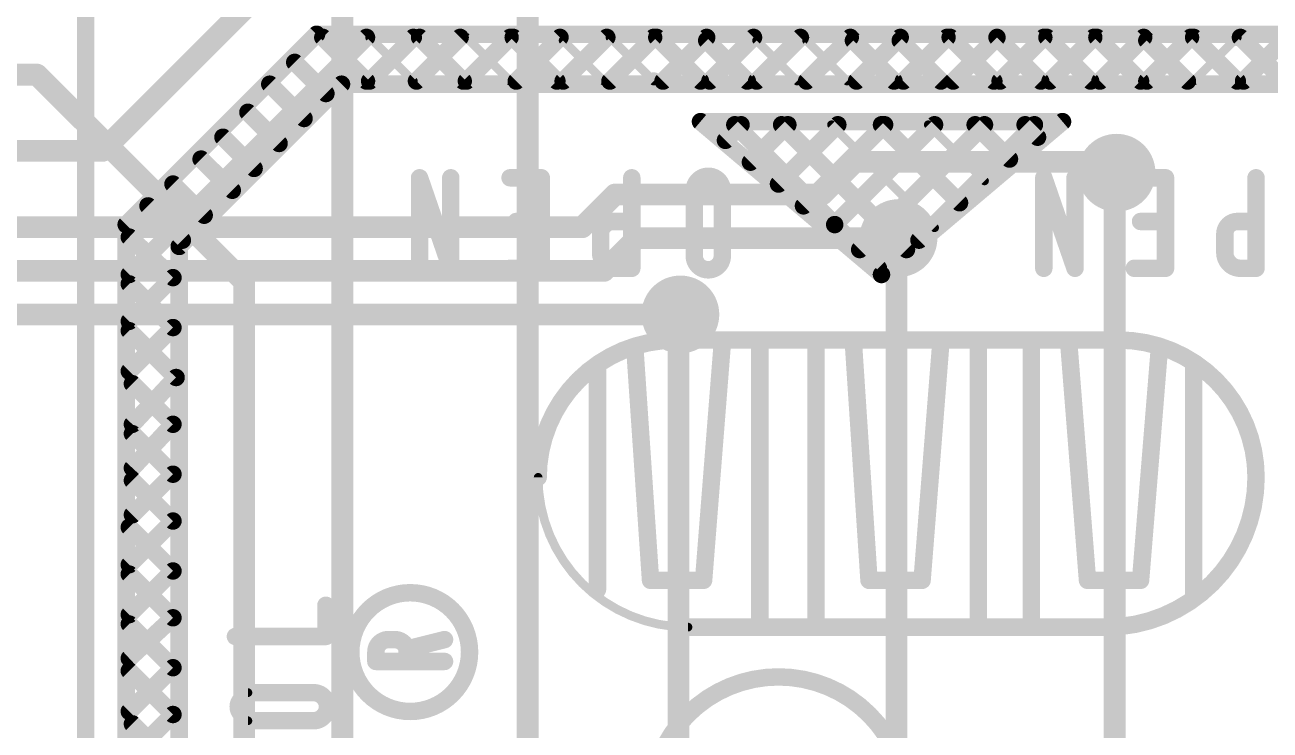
# Model space of a CAD drawing. Extents: x -0.1 to 68.7, y -0.1 to 53.5.
# Drawn here: x 44.44 to 58.94, y 23.61 to 31.82 of the extents above; entities that cross this region are included whole.
import ezdxf

# ---------------------------------------------------------------- set-up
doc = ezdxf.new("R2010")
doc.units = 0
for name, color, linetype in [('1', 12, 'CONTINUOUS'), ('16', 132, 'CONTINUOUS'), ('18', 110, 'CONTINUOUS'), ('21', 40, 'CONTINUOUS')]:
    doc.layers.add(name, color=color, linetype=linetype)

# ---------------------------------------------------------------- blocks, each defined once
blk = doc.blocks.new('ROUNDV')
at = {"const_width": 0.5}
blk.add_lwpolyline([(0, -0.25, 1), (0, 0.25, 1), (0, -0.25)], format="xyb", dxfattribs=at)

msp = doc.modelspace()

# ---------------------------------------------------------------- linework, layer by layer
at = {"layer": '1', "const_width": 0.254}
for points in [[(48.133, 34.417), (48.133, 15.875)], [(50.292, 33.528), (50.292, 17.907)], [(40.513, 31.242), (44.577, 31.242)], [(44.577, 31.242), (46.99, 28.829)], [(57.128, 30.077), (57.15, 30.099)], [(57.128, 9.883), (57.128, 30.077)], [(54.61, 29.21), (54.61, 29.337)], [(54.588, 29.188), (54.61, 29.21)], [(54.588, 9.883), (54.588, 29.188)], [(46.99, 18.034), (46.99, 28.829)], [(52.048, 28.426), (52.07, 28.448)], [(52.048, 9.883), (52.048, 28.426)]]:
    msp.add_lwpolyline(points, dxfattribs=at)
at = {"layer": '1', "const_width": 0.127}
for points in [[(44.6219, 31.2869, 1), (44.5321, 31.1971)], [(44.577, 31.1785, 1), (44.577, 31.3055)], [(57.1915, 30.077, 1), (57.0645, 30.077)], [(57.0831, 30.1219, 1), (57.1729, 30.0321)], [(57.1949, 30.0541, 1), (57.1051, 30.1439)], [(54.6735, 29.337, 1), (54.5465, 29.337)], [(54.6515, 29.188, 1), (54.5245, 29.188)], [(54.5431, 29.2329, 1), (54.6329, 29.1431)], [(54.6549, 29.1651, 1), (54.5651, 29.2549)], [(54.5465, 29.21, 1), (54.6735, 29.21)], [(47.0535, 28.829, 1), (46.9265, 28.829)], [(46.9451, 28.7841, 1), (47.0349, 28.8739)], [(52.1149, 28.4031, 1), (52.0251, 28.4929)], [(52.1115, 28.426, 1), (51.9845, 28.426)], [(52.0031, 28.4709, 1), (52.0929, 28.3811)]]:
    msp.add_lwpolyline(points, format="xyb", dxfattribs=at)
at = {"layer": '16', "const_width": 0.254}
for points in [[(50.546, 35.56), (45.339, 30.353)], [(45.339, 30.353), (41.021, 30.353)], [(54.102, 30.226), (53.721, 29.845)], [(57.023, 30.226), (54.102, 30.226)], [(57.15, 30.099), (57.023, 30.226)], [(51.308, 29.845), (50.927, 29.464)], [(53.721, 29.845), (51.308, 29.845)], [(50.927, 29.464), (32.466, 29.464)], [(51.562, 29.337), (51.181, 28.956)], [(54.61, 29.337), (51.562, 29.337)], [(51.181, 28.956), (31.623, 28.956)], [(52.07, 28.448), (30.742, 28.448)]]:
    msp.add_lwpolyline(points, dxfattribs=at)
at = {"layer": '16', "const_width": 0.127}
for points in [[(45.2941, 30.3979, 1), (45.3839, 30.3081)], [(45.339, 30.2895, 1), (45.339, 30.4165)], [(54.102, 30.2895, 1), (54.102, 30.1625)], [(54.1469, 30.1811, 1), (54.0571, 30.2709)], [(57.0679, 30.2709, 1), (56.9781, 30.1811)], [(57.023, 30.1625, 1), (57.023, 30.2895)], [(57.1051, 30.0541, 1), (57.1949, 30.1439)], [(51.308, 29.9085, 1), (51.308, 29.7815)], [(51.3529, 29.8001, 1), (51.2631, 29.8899)], [(53.6761, 29.8899, 1), (53.7659, 29.8001)], [(53.721, 29.7815, 1), (53.721, 29.9085)], [(50.927, 29.4005, 1), (50.927, 29.5275)], [(50.8821, 29.5089, 1), (50.9719, 29.4191)], [(51.562, 29.4005, 1), (51.562, 29.2735)], [(51.6069, 29.2921, 1), (51.5171, 29.3819)], [(54.61, 29.2735, 1), (54.61, 29.4005)], [(51.1361, 29.0009, 1), (51.2259, 28.9111)], [(51.181, 28.8925, 1), (51.181, 29.0195)], [(52.07, 28.3845, 1), (52.07, 28.5115)]]:
    msp.add_lwpolyline(points, format="xyb", dxfattribs=at)
at = {"layer": '21'}
for points, const_width in [([(45.1426, 31.9303), (45.1426, 17.4255)], 0.2032), ([(45.6152, 29.4946), (47.8328, 31.7122)], 0.2032), ([(45.6516, 28.913), (48.4144, 31.6758)], 0.2032), ([(47.8328, 31.7122), (59.7202, 31.7122)], 0.2032), ([(48.4144, 31.1669), (47.9055, 31.6758)], 0.2032), ([(48.4508, 31.1669), (48.9597, 31.6758)], 0.2032), ([(48.9961, 31.1669), (49.505, 31.6758)], 0.2032), ([(49.5413, 31.1669), (49.0324, 31.6758)], 0.2032), ([(49.5777, 31.1669), (50.0866, 31.6758)], 0.2032), ([(50.123, 31.6758), (50.6319, 31.1669)], 0.2032), ([(50.1593, 31.1669), (50.6682, 31.6758)], 0.2032), ([(50.6682, 31.6758), (50.6683, 31.6758)], 0.2032), ([(50.7046, 31.1669), (51.2135, 31.6758)], 0.2032), ([(51.2135, 31.6758), (51.2136, 31.6758)], 0.2032), ([(51.2499, 31.1669), (51.7588, 31.6758)], 0.2032), ([(51.7588, 31.6758), (51.7589, 31.6758)], 0.2032), ([(51.7952, 31.6758), (52.3041, 31.1669)], 0.2032), ([(51.8679, 31.1669), (52.3768, 31.6758)], 0.2032), ([(52.3768, 31.6758), (52.3769, 31.6758)], 0.2032), ([(52.4132, 31.1669), (52.9221, 31.6758)], 0.2032), ([(52.9221, 31.6758), (52.9222, 31.6758)], 0.2032), ([(52.9585, 31.1669), (53.4674, 31.6758)], 0.2032), ([(53.4674, 31.6758), (53.4675, 31.6758)], 0.2032), ([(53.5402, 31.1669), (54.0491, 31.6758)], 0.2032), ([(54.1218, 31.1669), (54.6307, 31.6758)], 0.2032), ([(54.6307, 31.6758), (54.6308, 31.6758)], 0.2032), ([(54.6671, 31.1669), (55.176, 31.6758)], 0.2032), ([(55.176, 31.6758), (55.1761, 31.6758)], 0.2032), ([(55.2124, 31.6758), (55.7213, 31.1669)], 0.2032), ([(55.2488, 31.1669), (55.7577, 31.6758)], 0.2032), ([(55.7577, 31.6758), (56.2666, 31.1669)], 0.2032), ([(55.7941, 31.1669), (56.303, 31.6758)], 0.2032), ([(56.3394, 31.6758), (56.8483, 31.1669)], 0.2032), ([(56.3757, 31.1669), (56.8846, 31.6758)], 0.2032), ([(56.8846, 31.6758), (56.8847, 31.6758)], 0.2032), ([(56.921, 31.6758), (57.4299, 31.1669)], 0.2032), ([(56.9574, 31.1669), (57.4663, 31.6758)], 0.2032), ([(57.5027, 31.1669), (58.0116, 31.6758)], 0.2032), ([(58.0479, 31.6758), (58.5568, 31.1669)], 0.2032), ([(58.5568, 31.6758), (58.5569, 31.6758)], 0.2032), ([(58.5932, 31.6758), (59.1021, 31.1669)], 0.2032), ([(58.6296, 31.1669), (59.1385, 31.6758)], 0.2032), ([(48.9597, 31.1669), (48.4508, 31.6758)], 0.1016), ([(49.5777, 31.6758), (50.0866, 31.1669)], 0.1016), ([(50.7046, 31.6395), (51.1772, 31.1669)], 0.1016), ([(51.2499, 31.6758), (51.7588, 31.1669)], 0.1016), ([(52.3769, 31.6395), (52.8495, 31.1669)], 0.2032), ([(52.9585, 31.6395), (53.4311, 31.1669)], 0.1016), ([(53.5402, 31.6395), (54.0128, 31.1669)], 0.1016), ([(54.0855, 31.6395), (54.5581, 31.1669)], 0.2032), ([(54.6308, 31.6395), (55.1034, 31.1669)], 0.2032), ([(57.5027, 31.6395), (57.9752, 31.167)], 0.2032), ([(58.0479, 31.1669), (58.5568, 31.6758)], 0.1016), ([(47.9418, 31.0215), (47.5783, 31.385)], 0.2032), ([(48.1235, 31.1305), (46.2332, 29.2402)], 0.2032), ([(47.6873, 30.7307), (47.2875, 31.1305)], 0.2032), ([(55.1034, 31.1305), (48.1235, 31.1305)], 0.2032), ([(51.7588, 31.1669), (51.7589, 31.1669)], 0.2032), ([(52.3041, 31.1669), (52.3042, 31.1669)], 0.2032), ([(55.1034, 31.1669), (55.1034, 31.1305)], 0.2032), ([(59.6839, 31.1305), (55.1034, 31.1305)], 0.2032), ([(55.7213, 31.1669), (55.7214, 31.1669)], 0.2032), ([(56.2666, 31.1669), (56.2667, 31.1669)], 0.2032), ([(57.9752, 31.167), (57.9752, 31.1669)], 0.2032), ([(58.5568, 31.1669), (58.5569, 31.1669)], 0.2032), ([(47.033, 30.8033), (47.033, 30.8034)], 0.2032), ([(47.3965, 30.4398), (47.033, 30.8033)], 0.2032), ([(56.4848, 30.6943), (52.3042, 30.6943)], 0.2032), ([(52.3042, 30.6943), (54.4126, 28.913)], 0.2032), ([(52.7768, 30.658), (52.595, 30.4762)], 0.2032), ([(52.7041, 30.658), (53.8674, 29.4947)], 0.2032), ([(53.3221, 30.658), (52.8858, 30.2217)], 0.2032), ([(53.9037, 30.658), (53.213, 29.9673)], 0.2032), ([(53.2494, 30.658), (54.7035, 29.2039)], 0.2032), ([(54.449, 30.658), (53.5038, 29.7128)], 0.2032), ([(55.0307, 30.658), (53.8674, 29.4947)], 0.2032), ([(55.6123, 30.658), (54.1582, 29.2039)], 0.2032), ([(54.4126, 28.913), (56.5211, 30.6943)], 0.2032), ([(54.4126, 30.658), (55.3215, 29.7491)], 0.2032), ([(56.1939, 30.658), (54.8489, 29.313)], 0.2032), ([(55.5032, 30.658), (55.9031, 30.2581)], 0.2032), ([(56.0849, 30.658), (56.2303, 30.5126)], 0.2032), ([(47.1057, 30.149), (46.7422, 30.5125)], 0.2032), ([(53.831, 30.658), (55.0307, 29.4583)], 0.1016), ([(54.9579, 30.658), (55.6123, 30.0036)], 0.1016), ([(56.2303, 30.5126), (56.2303, 30.5125)], 0.2032), ([(46.4877, 30.258), (46.4877, 30.2581)], 0.2032), ([(46.8512, 29.8945), (46.4877, 30.258)], 0.2032), ([(46.524, 29.6037), (46.1605, 29.9672)], 0.2032), ([(49.3959, 28.9857), (49.0324, 30.04)], 0.2032), ([(49.0324, 30.04), (49.0324, 28.9857)], 0.2032), ([(49.3959, 30.04), (49.3959, 28.9857)], 0.2032), ([(50.4502, 30.04), (50.0866, 30.04)], 0.2032), ([(50.4502, 28.9857), (50.4502, 30.04)], 0.2032), ([(51.5044, 30.04), (51.5044, 28.9857)], 0.2032), ([(53.213, 29.9673), (53.213, 29.9672)], 0.2032), ([(56.6665, 28.9857), (56.303, 30.04)], 0.2032), ([(56.303, 30.04), (56.303, 28.9857)], 0.2032), ([(56.6665, 30.04), (56.6665, 28.9857)], 0.2032), ([(57.7208, 30.04), (57.3572, 30.04)], 0.2032), ([(57.7208, 28.9857), (57.7208, 30.04)], 0.2032), ([(58.775, 30.04), (58.775, 28.9857)], 0.2032), ([(52.2315, 29.8945), (52.2315, 29.1311)], 0.2032), ([(52.5586, 29.1311), (52.5586, 29.8945)], 0.2032), ([(46.2696, 29.3129), (45.8697, 29.7128)], 0.2032), ([(45.6152, 17.0619), (45.6152, 29.4946)], 0.2032), ([(50.1593, 29.531), (50.4138, 29.531)], 0.2032), ([(51.2863, 29.531), (51.4681, 29.531)], 0.2032), ([(53.8674, 29.4947), (54.3763, 28.9858)], 0.2032), ([(57.4299, 29.531), (57.6844, 29.531)], 0.2032), ([(58.5569, 29.531), (58.7387, 29.531)], 0.2032), ([(46.1605, 28.8767), (45.6516, 29.3492)], 0.2032), ([(51.1409, 29.1675), (51.1409, 29.3856)], 0.2032), ([(58.4115, 29.1675), (58.4115, 29.3856)], 0.2032), ([(46.2332, 29.2402), (46.2332, 17.0619)], 0.2032), ([(54.1582, 29.2039), (54.1582, 29.2038)], 0.2032), ([(54.7035, 29.2039), (54.7035, 29.2038)], 0.2032), ([(54.8489, 29.313), (54.8489, 29.3129)], 0.2032), ([(50.0866, 28.9857), (50.4502, 28.9857)], 0.2032), ([(51.5044, 28.9857), (51.3226, 28.9857)], 0.2032), ([(54.3763, 28.9858), (54.3763, 28.9857)], 0.2032), ([(57.3572, 28.9857), (57.7208, 28.9857)], 0.2032), ([(58.775, 28.9857), (58.5932, 28.9857)], 0.2032), ([(45.6516, 28.3677), (46.1605, 28.8767)], 0.2032), ([(46.1605, 28.295), (45.6516, 28.804)], 0.2032), ([(45.6516, 27.7861), (46.1605, 28.295)], 0.2032), ([(46.1969, 27.7134), (45.6516, 28.2587)], 0.2032), ([(51.5408, 28.0405), (51.7225, 25.3504)], 0.2032), ([(52.0133, 28.1496), (57.1755, 28.1496)], 0.2032), ([(52.3405, 25.3504), (52.5586, 28.1132)], 0.2032), ([(52.9949, 24.8415), (52.9949, 28.0769)], 0.2032), ([(53.6492, 24.8415), (53.6492, 28.0769)], 0.2032), ([(54.0855, 28.1132), (54.2672, 25.3504)], 0.2032), ([(54.8852, 25.3504), (55.1034, 28.1132)], 0.2032), ([(55.5396, 24.8415), (55.5396, 28.1132)], 0.2032), ([(56.1576, 24.8415), (56.1576, 28.1132)], 0.2032), ([(56.5938, 28.1132), (56.8119, 25.3504)], 0.2032), ([(57.4299, 25.3504), (57.6481, 28.0405)], 0.2032), ([(51.1045, 25.2414), (51.1045, 27.8224)], 0.2032), ([(58.0479, 25.205), (58.0479, 27.8588)], 0.2032), ([(45.6879, 27.1681), (46.1969, 27.7134)], 0.2032), ([(46.1605, 27.1681), (45.6879, 27.6407)], 0.2032), ([(45.6879, 26.6591), (46.1605, 27.1681)], 0.2032), ([(46.1605, 26.5864), (45.6879, 27.059)], 0.2032), ([(45.6879, 26.1138), (46.1605, 26.5864)], 0.2032), ([(46.1605, 26.0411), (45.6879, 26.5137)], 0.2032), ([(45.6516, 25.5322), (46.1605, 26.0411)], 0.2032), ([(46.1605, 25.4595), (45.6516, 25.9684)], 0.2032), ([(45.6516, 24.9505), (46.1605, 25.4595)], 0.2032), ([(46.1605, 24.9142), (45.6516, 25.4231)], 0.2032), ([(51.7225, 25.3504), (52.3405, 25.3504)], 0.2032), ([(54.2672, 25.3504), (54.8852, 25.3504)], 0.2032), ([(56.8119, 25.3504), (57.4299, 25.3504)], 0.2032), ([(47.9418, 24.6961), (47.9418, 25.0596)], 0.2032), ([(45.6516, 24.4416), (46.1605, 24.9142)], 0.2032), ([(46.1605, 24.3325), (45.6516, 24.8415)], 0.2032), ([(57.03, 24.8051), (52.1588, 24.8051)], 0.2032), ([(46.8876, 24.6961), (47.9418, 24.6961)], 0.2032), ([(48.6689, 24.6597), (48.7416, 24.6597)], 0.2032), ([(49.3232, 24.6597), (48.887, 24.5507)], 0.2032), ([(48.5235, 24.4052), (48.5235, 24.5143)], 0.2032), ([(48.887, 24.5507), (48.887, 24.4416)], 0.2032), ([(45.6516, 23.8236), (46.1605, 24.3325)], 0.2032), ([(46.1605, 23.7872), (45.6516, 24.2962)], 0.2032), ([(49.3232, 24.4052), (48.5235, 24.4052)], 0.2032), ([(47.033, 24.0417), (47.7964, 24.0417)], 0.2032), ([(45.6516, 23.2783), (46.1605, 23.7872)], 0.2032), ([(47.7964, 23.7145), (47.033, 23.7145)], 0.2032), ([(46.1605, 23.2056), (45.6879, 23.6782)], 0.2032)]:
    msp.add_lwpolyline(points, dxfattribs=dict(at, const_width=const_width))
for points, const_width in [([(47.8328, 31.763, 1), (47.8328, 31.6614)], 0.1016), ([(47.8687, 31.6763, 1), (47.7969, 31.7481)], 0.1016), ([(47.9414, 31.7117, 1), (47.8696, 31.6399)], 0.1016), ([(48.4503, 31.6399, 1), (48.3785, 31.7117)], 0.1016), ([(48.9956, 31.6399, 1), (48.9238, 31.7117)], 0.1016), ([(49.0683, 31.7117, 1), (48.9965, 31.6399)], 0.1016), ([(49.5409, 31.6399, 1), (49.4691, 31.7117)], 0.1016), ([(50.1225, 31.6399, 1), (50.0507, 31.7117)], 0.1016), ([(50.1589, 31.7117, 1), (50.0871, 31.6399)], 0.1016), ([(50.6682, 31.7266, 1), (50.6682, 31.625)], 0.1016), ([(50.7041, 31.6399, 1), (50.6323, 31.7117)], 0.1016), ([(50.6683, 31.625, 1), (50.6683, 31.7266)], 0.1016), ([(51.2135, 31.7266, 1), (51.2135, 31.625)], 0.1016), ([(51.2494, 31.6399, 1), (51.1776, 31.7117)], 0.1016), ([(51.2136, 31.625, 1), (51.2136, 31.7266)], 0.1016), ([(51.7588, 31.7266, 1), (51.7588, 31.625)], 0.1016), ([(51.7947, 31.6399, 1), (51.7229, 31.7117)], 0.1016), ([(51.8311, 31.7117, 1), (51.7593, 31.6399)], 0.1016), ([(51.7589, 31.625, 1), (51.7589, 31.7266)], 0.1016), ([(52.3768, 31.7266, 1), (52.3768, 31.625)], 0.1016), ([(52.4127, 31.6399, 1), (52.3409, 31.7117)], 0.1016), ([(52.3769, 31.625, 1), (52.3769, 31.7266)], 0.1016), ([(52.9221, 31.7266, 1), (52.9221, 31.625)], 0.1016), ([(52.958, 31.6399, 1), (52.8862, 31.7117)], 0.1016), ([(52.9222, 31.625, 1), (52.9222, 31.7266)], 0.1016), ([(53.4674, 31.7266, 1), (53.4674, 31.625)], 0.1016), ([(53.5033, 31.6399, 1), (53.4315, 31.7117)], 0.1016), ([(53.4675, 31.625, 1), (53.4675, 31.7266)], 0.1016), ([(54.085, 31.6399, 1), (54.0132, 31.7117)], 0.1016), ([(54.6307, 31.7266, 1), (54.6307, 31.625)], 0.1016), ([(54.6666, 31.6399, 1), (54.5948, 31.7117)], 0.1016), ([(54.6308, 31.625, 1), (54.6308, 31.7266)], 0.1016), ([(55.176, 31.7266, 1), (55.176, 31.625)], 0.1016), ([(55.2119, 31.6399, 1), (55.1401, 31.7117)], 0.1016), ([(55.2483, 31.7117, 1), (55.1765, 31.6399)], 0.1016), ([(55.1761, 31.625, 1), (55.1761, 31.7266)], 0.1016), ([(55.7936, 31.7117, 1), (55.7218, 31.6399)], 0.1016), ([(55.7936, 31.6399, 1), (55.7218, 31.7117)], 0.1016), ([(56.3389, 31.6399, 1), (56.2671, 31.7117)], 0.1016), ([(56.3753, 31.7117, 1), (56.3035, 31.6399)], 0.1016), ([(56.8846, 31.7266, 1), (56.8846, 31.625)], 0.1016), ([(56.9205, 31.6399, 1), (56.8487, 31.7117)], 0.1016), ([(56.9569, 31.7117, 1), (56.8851, 31.6399)], 0.1016), ([(56.8847, 31.625, 1), (56.8847, 31.7266)], 0.1016), ([(57.5022, 31.6399, 1), (57.4304, 31.7117)], 0.1016), ([(58.0475, 31.6399, 1), (57.9757, 31.7117)], 0.1016), ([(58.0838, 31.7117, 1), (58.012, 31.6399)], 0.1016), ([(58.5568, 31.7266, 1), (58.5568, 31.625)], 0.1016), ([(58.6291, 31.7117, 1), (58.5573, 31.6399)], 0.1016), ([(58.5569, 31.625, 1), (58.5569, 31.7266)], 0.1016), ([(48.4688, 31.6938, 1), (48.4328, 31.6578)], 0.0508), ([(49.5957, 31.6938, 1), (49.5597, 31.6578)], 0.0508), ([(50.7226, 31.6575, 1), (50.6866, 31.6215)], 0.0508), ([(51.2679, 31.6938, 1), (51.2319, 31.6578)], 0.0508), ([(52.4128, 31.6754, 1), (52.341, 31.6036)], 0.1016), ([(52.9765, 31.6575, 1), (52.9405, 31.6215)], 0.0508), ([(53.5582, 31.6575, 1), (53.5222, 31.6215)], 0.0508), ([(54.1214, 31.6754, 1), (54.0496, 31.6036)], 0.1016), ([(54.6667, 31.6754, 1), (54.5949, 31.6036)], 0.1016), ([(57.5386, 31.6754, 1), (57.4668, 31.6036)], 0.1016), ([(58.5748, 31.6578, 1), (58.5388, 31.6938)], 0.0508), ([(47.6142, 31.4209, 1), (47.5424, 31.3491)], 0.1016), ([(47.3234, 31.1664, 1), (47.2516, 31.0946)], 0.1016), ([(48.1235, 31.1813, 1), (48.1235, 31.0797)], 0.1016), ([(48.1594, 31.0946, 1), (48.0876, 31.1664)], 0.1016), ([(48.3785, 31.131, 1), (48.4503, 31.2028)], 0.1016), ([(48.4149, 31.2028, 1), (48.4867, 31.131)], 0.1016), ([(48.9602, 31.2028, 1), (49.032, 31.131)], 0.1016), ([(48.9417, 31.1489, 1), (48.9777, 31.1849)], 0.0508), ([(49.5054, 31.131, 1), (49.5772, 31.2028)], 0.1016), ([(49.5418, 31.2028, 1), (49.6136, 31.131)], 0.1016), ([(50.0686, 31.1489, 1), (50.1046, 31.1849)], 0.0508), ([(50.1234, 31.2028, 1), (50.1952, 31.131)], 0.1016), ([(50.596, 31.131, 1), (50.6678, 31.2028)], 0.1016), ([(50.6687, 31.2028, 1), (50.7405, 31.131)], 0.1016), ([(51.1592, 31.1489, 1), (51.1952, 31.1849)], 0.0508), ([(51.214, 31.2028, 1), (51.2858, 31.131)], 0.1016), ([(51.7588, 31.2177, 1), (51.7588, 31.1161)], 0.1016), ([(51.7589, 31.1161, 1), (51.7589, 31.2177)], 0.1016), ([(51.7408, 31.1489, 1), (51.7768, 31.1849)], 0.0508), ([(51.832, 31.2028, 1), (51.9038, 31.131)], 0.1016), ([(52.3041, 31.2177, 1), (52.3041, 31.1161)], 0.1016), ([(52.2682, 31.131, 1), (52.34, 31.2028)], 0.1016), ([(52.3042, 31.1161, 1), (52.3042, 31.2177)], 0.1016), ([(52.3773, 31.2028, 1), (52.4491, 31.131)], 0.1016), ([(52.8136, 31.131, 1), (52.8854, 31.2028)], 0.1016), ([(52.9226, 31.2028, 1), (52.9944, 31.131)], 0.1016), ([(53.4131, 31.1489, 1), (53.4491, 31.1849)], 0.0508), ([(53.5043, 31.2028, 1), (53.5761, 31.131)], 0.1016), ([(53.9948, 31.1489, 1), (54.0308, 31.1849)], 0.0508), ([(54.0859, 31.2028, 1), (54.1577, 31.131)], 0.1016), ([(54.5222, 31.131, 1), (54.594, 31.2028)], 0.1016), ([(54.6312, 31.2028, 1), (54.703, 31.131)], 0.1016), ([(55.1542, 31.1669, 1), (55.0526, 31.1669)], 0.1016), ([(55.1034, 31.1813, 1), (55.1034, 31.0797)], 0.1016), ([(55.0526, 31.1305, 1), (55.1542, 31.1305)], 0.1016), ([(55.0675, 31.131, 1), (55.1393, 31.2028)], 0.1016), ([(55.1034, 31.0797, 1), (55.1034, 31.1813)], 0.1016), ([(55.2129, 31.2028, 1), (55.2847, 31.131)], 0.1016), ([(55.7213, 31.2177, 1), (55.7213, 31.1161)], 0.1016), ([(55.6854, 31.131, 1), (55.7572, 31.2028)], 0.1016), ([(55.7214, 31.1161, 1), (55.7214, 31.2177)], 0.1016), ([(55.7582, 31.2028, 1), (55.83, 31.131)], 0.1016), ([(56.2666, 31.2177, 1), (56.2666, 31.1161)], 0.1016), ([(56.2307, 31.131, 1), (56.3025, 31.2028)], 0.1016), ([(56.2667, 31.1161, 1), (56.2667, 31.2177)], 0.1016), ([(56.3398, 31.2028, 1), (56.4116, 31.131)], 0.1016), ([(56.8124, 31.131, 1), (56.8842, 31.2028)], 0.1016), ([(56.9215, 31.2028, 1), (56.9933, 31.131)], 0.1016), ([(57.394, 31.131, 1), (57.4658, 31.2028)], 0.1016), ([(57.4668, 31.2028, 1), (57.5386, 31.131)], 0.1016), ([(58.026, 31.167, 1), (57.9244, 31.167)], 0.1016), ([(57.9244, 31.1669, 1), (58.026, 31.1669)], 0.1016), ([(57.9393, 31.1311, 1), (58.0111, 31.2029)], 0.1016), ([(58.0299, 31.1849, 1), (58.0659, 31.1489)], 0.0508), ([(58.5568, 31.2177, 1), (58.5568, 31.1161)], 0.1016), ([(58.5209, 31.131, 1), (58.5927, 31.2028)], 0.1016), ([(58.5569, 31.1161, 1), (58.5569, 31.2177)], 0.1016), ([(58.5937, 31.2028, 1), (58.6655, 31.131)], 0.1016), ([(47.9059, 30.9856, 1), (47.9777, 31.0574)], 0.1016), ([(47.0838, 30.8034, 1), (46.9822, 30.8034)], 0.1016), ([(47.0689, 30.8392, 1), (46.9971, 30.7674)], 0.1016), ([(46.9822, 30.8033, 1), (47.0838, 30.8033)], 0.1016), ([(47.6514, 30.6948, 1), (47.7232, 30.7666)], 0.1016), ([(52.3042, 30.7451, 1), (52.3042, 30.6435)], 0.1016), ([(52.337, 30.7331, 1), (52.2714, 30.6555)], 0.1016), ([(52.74, 30.6939, 1), (52.6682, 30.6221)], 0.1016), ([(52.8127, 30.6221, 1), (52.7409, 30.6939)], 0.1016), ([(53.2853, 30.6939, 1), (53.2135, 30.6221)], 0.1016), ([(53.358, 30.6221, 1), (53.2862, 30.6939)], 0.1016), ([(53.9396, 30.6221, 1), (53.8678, 30.6939)], 0.1016), ([(54.4485, 30.6939, 1), (54.3767, 30.6221)], 0.1016), ([(54.4849, 30.6221, 1), (54.4131, 30.6939)], 0.1016), ([(55.0666, 30.6221, 1), (54.9948, 30.6939)], 0.1016), ([(55.5391, 30.6939, 1), (55.4673, 30.6221)], 0.1016), ([(55.6482, 30.6221, 1), (55.5764, 30.6939)], 0.1016), ([(56.1208, 30.6939, 1), (56.049, 30.6221)], 0.1016), ([(56.2298, 30.6221, 1), (56.158, 30.6939)], 0.1016), ([(56.4848, 30.6435, 1), (56.4848, 30.7451)], 0.1016), ([(56.5539, 30.6555, 1), (56.4883, 30.7331)], 0.1016), ([(46.7781, 30.5484, 1), (46.7063, 30.4766)], 0.1016), ([(53.849, 30.676, 1), (53.813, 30.64)], 0.0508), ([(54.9759, 30.676, 1), (54.9399, 30.64)], 0.0508), ([(56.2811, 30.5126, 1), (56.1795, 30.5126)], 0.1016), ([(47.3606, 30.4039, 1), (47.4324, 30.4757)], 0.1016), ([(52.5591, 30.5121, 1), (52.6309, 30.4403)], 0.1016), ([(56.1795, 30.5125, 1), (56.2811, 30.5125)], 0.1016), ([(56.1944, 30.4767, 1), (56.2662, 30.5485)], 0.1016), ([(46.5385, 30.2581, 1), (46.4369, 30.2581)], 0.1016), ([(46.5236, 30.2939, 1), (46.4518, 30.2221)], 0.1016), ([(55.8672, 30.2222, 1), (55.939, 30.294)], 0.1016), ([(46.4369, 30.258, 1), (46.5385, 30.258)], 0.1016), ([(47.0698, 30.1131, 1), (47.1416, 30.1849)], 0.1016), ([(52.8499, 30.2576, 1), (52.9217, 30.1858)], 0.1016), ([(46.1964, 30.0031, 1), (46.1246, 29.9313)], 0.1016), ([(49.0804, 30.0566, 1), (48.9844, 30.0234)], 0.1016), ([(49.0832, 30.04, 1), (48.9816, 30.04)], 0.1016), ([(49.4467, 30.04, 1), (49.3451, 30.04)], 0.1016), ([(50.0866, 30.0908, 1), (50.0866, 29.9892)], 0.1016), ([(50.501, 30.04, 1), (50.3994, 30.04)], 0.1016), ([(50.4502, 29.9892, 1), (50.4502, 30.0908)], 0.1016), ([(51.5552, 30.04, 1), (51.4536, 30.04)], 0.1016), ([(52.5586, 29.8945, 1), (52.2315, 29.8945)], 0.2032), ([(53.2638, 29.9673, 1), (53.1622, 29.9673)], 0.1016), ([(53.1771, 30.0032, 1), (53.2489, 29.9314)], 0.1016), ([(55.5943, 29.9856, 1), (55.6303, 30.0216)], 0.0508), ([(56.351, 30.0566, 1), (56.255, 30.0234)], 0.1016), ([(56.3538, 30.04, 1), (56.2522, 30.04)], 0.1016), ([(56.7173, 30.04, 1), (56.6157, 30.04)], 0.1016), ([(57.3572, 30.0908, 1), (57.3572, 29.9892)], 0.1016), ([(57.7716, 30.04, 1), (57.67, 30.04)], 0.1016), ([(57.7208, 29.9892, 1), (57.7208, 30.0908)], 0.1016), ([(58.8258, 30.04, 1), (58.7242, 30.04)], 0.1016), ([(46.8153, 29.8586, 1), (46.8871, 29.9304)], 0.1016), ([(52.2823, 29.8945, 1), (52.1807, 29.8945)], 0.1016), ([(52.1807, 29.8945, 1), (52.2823, 29.8945)], 0.1016), ([(52.6094, 29.8945, 1), (52.5078, 29.8945)], 0.1016), ([(52.5078, 29.8945, 1), (52.6094, 29.8945)], 0.1016), ([(53.1622, 29.9672, 1), (53.2638, 29.9672)], 0.1016), ([(45.9056, 29.7487, 1), (45.8338, 29.6769)], 0.1016), ([(53.4679, 29.7487, 1), (53.5397, 29.6769)], 0.1016), ([(55.2856, 29.7132, 1), (55.3574, 29.785)], 0.1016), ([(45.666, 29.4946, 1), (45.5644, 29.4946)], 0.1016), ([(46.4881, 29.5678, 1), (46.5599, 29.6396)], 0.1016), ([(50.1593, 29.5818, 1), (50.1593, 29.4802)], 0.1016), ([(50.4138, 29.4802, 1), (50.4138, 29.5818)], 0.1016), ([(51.2863, 29.531, 0.4142), (51.1409, 29.3856)], 0.2032), ([(51.2863, 29.5818, 1), (51.2863, 29.4802)], 0.1016), ([(51.2863, 29.4802, 1), (51.2863, 29.5818)], 0.1016), ([(51.4681, 29.4802, 1), (51.4681, 29.5818)], 0.1016), ([(53.9033, 29.5306, 1), (53.8315, 29.4588)], 0.1016), ([(57.4299, 29.5818, 1), (57.4299, 29.4802)], 0.1016), ([(57.6844, 29.4802, 1), (57.6844, 29.5818)], 0.1016), ([(58.5569, 29.531, 0.4142), (58.4115, 29.3856)], 0.2032), ([(58.5569, 29.5818, 1), (58.5569, 29.4802)], 0.1016), ([(58.5569, 29.4802, 1), (58.5569, 29.5818)], 0.1016), ([(58.7387, 29.4802, 1), (58.7387, 29.5818)], 0.1016), ([(45.5793, 29.5305, 1), (45.6511, 29.4587)], 0.1016), ([(45.6862, 29.3864, 1), (45.617, 29.312)], 0.1016), ([(51.1917, 29.3856, 1), (51.0901, 29.3856)], 0.1016), ([(53.8315, 29.5306, 1), (53.9033, 29.4588)], 0.1016), ([(53.8315, 29.4588, 1), (53.9033, 29.5306)], 0.1016), ([(55.0127, 29.4403, 1), (55.0487, 29.4763)], 0.0508), ([(58.4623, 29.3856, 1), (58.3607, 29.3856)], 0.1016), ([(46.284, 29.2402, 1), (46.1824, 29.2402)], 0.1016), ([(46.1973, 29.2761, 1), (46.2691, 29.2043)], 0.1016), ([(46.2337, 29.277, 1), (46.3055, 29.3488)], 0.1016), ([(51.0901, 29.3856, 1), (51.1917, 29.3856)], 0.1016), ([(54.209, 29.2039, 1), (54.1074, 29.2039)], 0.1016), ([(54.7543, 29.2039, 1), (54.6527, 29.2039)], 0.1016), ([(54.8997, 29.313, 1), (54.7981, 29.313)], 0.1016), ([(54.813, 29.3489, 1), (54.8848, 29.2771)], 0.1016), ([(54.7981, 29.3129, 1), (54.8997, 29.3129)], 0.1016), ([(58.3607, 29.3856, 1), (58.4623, 29.3856)], 0.1016), ([(51.1409, 29.1675, 0.4142), (51.3226, 28.9857)], 0.2032), ([(51.1917, 29.1675, 1), (51.0901, 29.1675)], 0.1016), ([(51.0901, 29.1675, 1), (51.1917, 29.1675)], 0.1016), ([(52.2315, 29.1311, 1), (52.5586, 29.1311)], 0.2032), ([(52.2823, 29.1311, 1), (52.1807, 29.1311)], 0.1016), ([(52.1807, 29.1311, 1), (52.2823, 29.1311)], 0.1016), ([(52.6094, 29.1311, 1), (52.5078, 29.1311)], 0.1016), ([(52.5078, 29.1311, 1), (52.6094, 29.1311)], 0.1016), ([(54.1223, 29.2398, 1), (54.1941, 29.168)], 0.1016), ([(54.1074, 29.2038, 1), (54.209, 29.2038)], 0.1016), ([(54.6527, 29.2038, 1), (54.7543, 29.2038)], 0.1016), ([(54.6676, 29.168, 1), (54.7394, 29.2398)], 0.1016), ([(58.4115, 29.1675, 0.4142), (58.5932, 28.9857)], 0.2032), ([(58.4623, 29.1675, 1), (58.3607, 29.1675)], 0.1016), ([(58.3607, 29.1675, 1), (58.4623, 29.1675)], 0.1016), ([(48.9816, 28.9857, 1), (49.0832, 28.9857)], 0.1016), ([(49.3451, 28.9857, 1), (49.4467, 28.9857)], 0.1016), ([(49.3479, 28.9691, 1), (49.4439, 29.0023)], 0.1016), ([(50.0866, 29.0365, 1), (50.0866, 28.9349)], 0.1016), ([(50.3994, 28.9857, 1), (50.501, 28.9857)], 0.1016), ([(50.4502, 28.9349, 1), (50.4502, 29.0365)], 0.1016), ([(51.3226, 29.0365, 1), (51.3226, 28.9349)], 0.1016), ([(51.3226, 28.9349, 1), (51.3226, 29.0365)], 0.1016), ([(51.4536, 28.9857, 1), (51.5552, 28.9857)], 0.1016), ([(51.5044, 28.9349, 1), (51.5044, 29.0365)], 0.1016), ([(54.4271, 28.9858, 1), (54.3255, 28.9858)], 0.1016), ([(54.3255, 28.9857, 1), (54.4271, 28.9857)], 0.1016), ([(54.3404, 28.9499, 1), (54.4122, 29.0217)], 0.1016), ([(56.2522, 28.9857, 1), (56.3538, 28.9857)], 0.1016), ([(56.6157, 28.9857, 1), (56.7173, 28.9857)], 0.1016), ([(56.6185, 28.9691, 1), (56.7145, 29.0023)], 0.1016), ([(57.3572, 29.0365, 1), (57.3572, 28.9349)], 0.1016), ([(57.67, 28.9857, 1), (57.7716, 28.9857)], 0.1016), ([(57.7208, 28.9349, 1), (57.7208, 29.0365)], 0.1016), ([(58.5932, 29.0365, 1), (58.5932, 28.9349)], 0.1016), ([(58.5932, 28.9349, 1), (58.5932, 29.0365)], 0.1016), ([(58.7242, 28.9857, 1), (58.8258, 28.9857)], 0.1016), ([(58.775, 28.9349, 1), (58.775, 29.0365)], 0.1016), ([(45.6157, 28.9489, 1), (45.6875, 28.8771)], 0.1016), ([(45.6875, 28.8399, 1), (45.6157, 28.7681)], 0.1016), ([(46.1964, 28.8408, 1), (46.1246, 28.9126)], 0.1016), ([(46.1259, 28.8395, 1), (46.1951, 28.9139)], 0.1016), ([(54.3798, 28.9518, 1), (54.4454, 28.8742)], 0.1016), ([(54.3798, 28.8742, 1), (54.4454, 28.9518)], 0.1016), ([(45.6157, 28.4036, 1), (45.6875, 28.3318)], 0.1016), ([(45.6875, 28.2946, 1), (45.6157, 28.2228)], 0.1016), ([(46.1964, 28.2591, 1), (46.1246, 28.3309)], 0.1016), ([(46.1246, 28.2591, 1), (46.1964, 28.3309)], 0.1016), ([(52.0133, 28.1496, 0.4142), (50.4138, 26.5501)], 0.2032), ([(51.5915, 28.0439, 1), (51.4901, 28.0371)], 0.1016), ([(52.0133, 28.2004, 1), (52.0133, 28.0988)], 0.1016), ([(52.0133, 28.0988, 1), (52.0133, 28.2004)], 0.1016), ([(52.6092, 28.1092, 1), (52.508, 28.1172)], 0.1016), ([(53.0457, 28.0769, 1), (52.9441, 28.0769)], 0.1016), ([(53.7, 28.0769, 1), (53.5984, 28.0769)], 0.1016), ([(54.1362, 28.1165, 1), (54.0348, 28.1099)], 0.1016), ([(55.154, 28.1092, 1), (55.0528, 28.1172)], 0.1016), ([(55.5904, 28.1132, 1), (55.4888, 28.1132)], 0.1016), ([(56.2084, 28.1132, 1), (56.1068, 28.1132)], 0.1016), ([(56.6444, 28.1172, 1), (56.5432, 28.1092)], 0.1016), ([(58.775, 26.5501, 0.4142), (57.1755, 28.1496)], 0.2032), ([(57.1755, 28.2004, 1), (57.1755, 28.0988)], 0.1016), ([(57.1755, 28.0988, 1), (57.1755, 28.2004)], 0.1016), ([(57.6987, 28.0364, 1), (57.5975, 28.0446)], 0.1016), ([(45.6157, 27.822, 1), (45.6875, 27.7502)], 0.1016), ([(51.1553, 27.8224, 1), (51.0537, 27.8224)], 0.1016), ([(58.0987, 27.8588, 1), (57.9971, 27.8588)], 0.1016), ([(45.7238, 27.6766, 1), (45.652, 27.6048)], 0.1016), ([(46.234, 27.6787, 1), (46.1598, 27.7481)], 0.1016), ([(46.161, 27.6775, 1), (46.2328, 27.7493)], 0.1016), ([(46.1977, 27.1335, 1), (46.1233, 27.2027)], 0.1016), ([(45.6508, 27.2028, 1), (45.725, 27.1334)], 0.1016), ([(45.7238, 27.0949, 1), (45.652, 27.0231)], 0.1016), ([(46.1246, 27.1322, 1), (46.1964, 27.204)], 0.1016), ([(45.6507, 26.6937, 1), (45.7251, 26.6245)], 0.1016), ([(46.1964, 26.5505, 1), (46.1246, 26.6223)], 0.1016), ([(45.7238, 26.5496, 1), (45.652, 26.4778)], 0.1016), ([(46.1246, 26.5505, 1), (46.1964, 26.6223)], 0.1016), ([(50.363, 26.5501, 1), (50.4646, 26.5501)], 0.1016), ([(50.4138, 26.5501, 0.4142), (52.1588, 24.8051)], 0.1016), ([(50.4392, 26.5501, 1), (50.3884, 26.5501)], 0.0508), ([(57.03, 24.8051, 0.4142), (58.775, 26.5501)], 0.2032), ([(58.8258, 26.5501, 1), (58.7242, 26.5501)], 0.1016), ([(58.7242, 26.5501, 1), (58.8258, 26.5501)], 0.1016), ([(45.652, 26.1497, 1), (45.7238, 26.0779)], 0.1016), ([(46.1964, 26.0052, 1), (46.1246, 26.077)], 0.1016), ([(46.1246, 26.0052, 1), (46.1964, 26.077)], 0.1016), ([(45.6875, 26.0043, 1), (45.6157, 25.9325)], 0.1016), ([(45.6157, 25.5681, 1), (45.6875, 25.4963)], 0.1016), ([(46.1964, 25.4236, 1), (46.1246, 25.4954)], 0.1016), ([(46.1246, 25.4236, 1), (46.1964, 25.4954)], 0.1016), ([(45.6875, 25.459, 1), (45.6157, 25.3872)], 0.1016), ([(51.7225, 25.4012, 1), (51.7225, 25.2996)], 0.1016), ([(51.6718, 25.347, 1), (51.7732, 25.3538)], 0.1016), ([(52.2899, 25.3544, 1), (52.3911, 25.3464)], 0.1016), ([(52.3405, 25.2996, 1), (52.3405, 25.4012)], 0.1016), ([(54.2672, 25.4012, 1), (54.2672, 25.2996)], 0.1016), ([(54.2165, 25.3471, 1), (54.3179, 25.3537)], 0.1016), ([(54.8346, 25.3544, 1), (54.9358, 25.3464)], 0.1016), ([(54.8852, 25.2996, 1), (54.8852, 25.4012)], 0.1016), ([(56.8119, 25.4012, 1), (56.8119, 25.2996)], 0.1016), ([(56.7613, 25.3464, 1), (56.8625, 25.3544)], 0.1016), ([(57.3793, 25.3545, 1), (57.4805, 25.3463)], 0.1016), ([(57.4299, 25.2996, 1), (57.4299, 25.4012)], 0.1016), ([(48.9233, 23.8227, 1), (48.9233, 25.2059, 1), (48.9233, 23.8227)], 0.2032), ([(51.0537, 25.2414, 1), (51.1553, 25.2414)], 0.1016), ([(57.9971, 25.205, 1), (58.0987, 25.205)], 0.1016), ([(47.9926, 25.0596, 1), (47.891, 25.0596)], 0.1016), ([(45.6157, 24.9864, 1), (45.6875, 24.9146)], 0.1016), ([(46.1246, 24.8783, 1), (46.1964, 24.9501)], 0.1016), ([(46.1951, 24.877, 1), (46.1259, 24.9514)], 0.1016), ([(45.6875, 24.8774, 1), (45.6157, 24.8056)], 0.1016), ([(52.1588, 24.8559, 1), (52.1588, 24.7543)], 0.1016), ([(52.1588, 24.7797, 1), (52.1588, 24.8305)], 0.0508), ([(52.9441, 24.8415, 1), (53.0457, 24.8415)], 0.1016), ([(53.5984, 24.8415, 1), (53.7, 24.8415)], 0.1016), ([(55.4888, 24.8415, 1), (55.5904, 24.8415)], 0.1016), ([(56.1068, 24.8415, 1), (56.2084, 24.8415)], 0.1016), ([(57.03, 24.8559, 1), (57.03, 24.7543)], 0.1016), ([(57.03, 24.7543, 1), (57.03, 24.8559)], 0.1016), ([(46.8876, 24.7469, 1), (46.8876, 24.6453)], 0.1016), ([(47.891, 24.6961, 1), (47.9926, 24.6961)], 0.1016), ([(47.9418, 24.6453, 1), (47.9418, 24.7469)], 0.1016), ([(48.6689, 24.6597, 0.4142), (48.5235, 24.5143)], 0.2032), ([(48.6689, 24.7105, 1), (48.6689, 24.6089)], 0.1016), ([(48.6689, 24.6089, 1), (48.6689, 24.7105)], 0.1016), ([(48.887, 24.5507, 0.3332), (48.7416, 24.6597)], 0.2032), ([(48.7416, 24.7105, 1), (48.7416, 24.6089)], 0.1016), ([(48.7416, 24.6089, 1), (48.7416, 24.7105)], 0.1016), ([(49.3355, 24.6104, 1), (49.3109, 24.709)], 0.1016), ([(45.617, 24.4788, 1), (45.6862, 24.4044)], 0.1016), ([(48.5743, 24.5143, 1), (48.4727, 24.5143)], 0.1016), ([(48.4727, 24.5143, 1), (48.5743, 24.5143)], 0.1016), ([(48.9378, 24.5507, 1), (48.8362, 24.5507)], 0.1016), ([(48.8747, 24.6, 1), (48.8993, 24.5014)], 0.1016), ([(48.8382, 24.5364, 1), (48.9358, 24.565)], 0.1016), ([(45.6875, 24.3321, 1), (45.6157, 24.2603)], 0.1016), ([(46.1964, 24.2966, 1), (46.1246, 24.3684)], 0.1016), ([(46.1246, 24.2966, 1), (46.1964, 24.3684)], 0.1016), ([(48.5235, 24.456, 1), (48.5235, 24.3544)], 0.1016), ([(48.4727, 24.4052, 1), (48.5743, 24.4052)], 0.1016), ([(48.8362, 24.4416, 1), (48.9378, 24.4416)], 0.1016), ([(49.3232, 24.3544, 1), (49.3232, 24.456)], 0.1016), ([(53.213, 21.2408, 1), (53.213, 24.2252, 1), (53.213, 21.2408)], 0.2032), ([(47.033, 24.0417, 1), (47.033, 23.7145)], 0.1016), ([(47.033, 24.0925, 1), (47.033, 23.9909)], 0.1016), ([(47.033, 24.0163, 1), (47.033, 24.0671)], 0.0508), ([(47.7964, 23.7145, 1), (47.7964, 24.0417)], 0.2032), ([(47.7964, 24.0925, 1), (47.7964, 23.9909)], 0.1016), ([(47.7964, 23.9909, 1), (47.7964, 24.0925)], 0.1016), ([(45.6157, 23.8595, 1), (45.6875, 23.7877)], 0.1016), ([(46.1964, 23.7513, 1), (46.1246, 23.8231)], 0.1016), ([(46.1246, 23.7513, 1), (46.1964, 23.8231)], 0.1016), ([(47.033, 23.7653, 1), (47.033, 23.6637)], 0.1016), ([(47.7964, 23.7653, 1), (47.7964, 23.6637)], 0.1016), ([(47.7964, 23.6637, 1), (47.7964, 23.7653)], 0.1016), ([(45.7238, 23.7141, 1), (45.652, 23.6423)], 0.1016), ([(47.033, 23.6891, 1), (47.033, 23.7399)], 0.0508)]:
    msp.add_lwpolyline(points, format="xyb", dxfattribs=dict(at, const_width=const_width))

# ---------------------------------------------------------------- block references
at = {"layer": '18', "xscale": 0.9064, "yscale": 0.9064}
for p in [(57.15, 30.099), (57.15, 30.099), (54.61, 29.337), (54.61, 29.337), (52.07, 28.448), (52.07, 28.448)]:
    msp.add_blockref('ROUNDV', p, dxfattribs=at)

doc.saveas('drawing.dxf')
